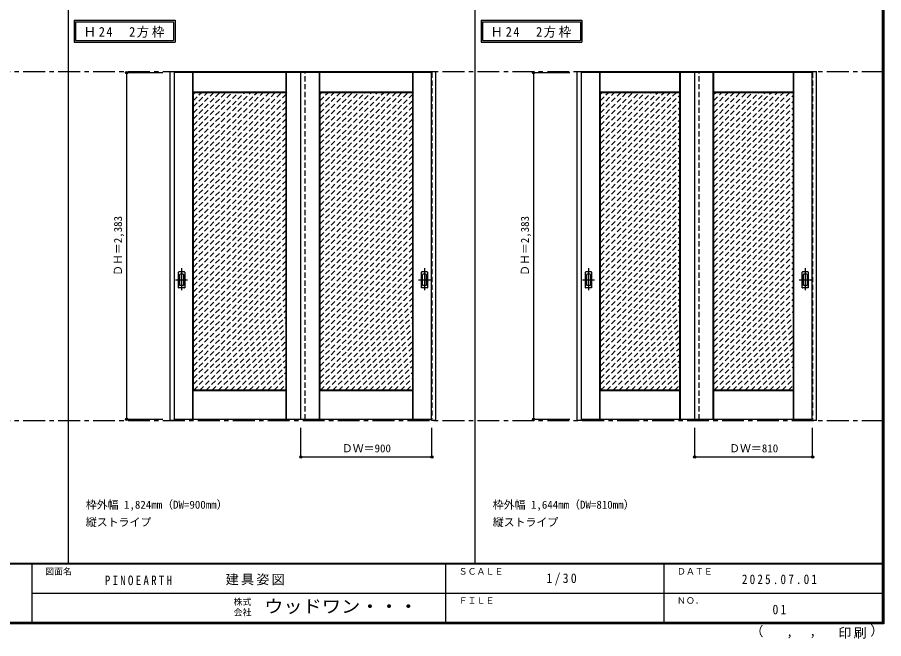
# Model space of a CAD drawing. Units: millimetres, scale not verified. Extents: x -6000 to 5700, y -4307 to 4260.
# Drawn here: x -250 to 5700, y -4307 to -36 of the extents above; entities that cross this region are included whole.
import ezdxf
from ezdxf.enums import TextEntityAlignment as Align

# ---------------------------------------------------------------- set-up
doc = ezdxf.new("R2010")
doc.units = ezdxf.units.MM
doc.header["$LTSCALE"] = 30
doc.header["$PDMODE"] = 32
doc.header["$PDSIZE"] = 15
doc.linetypes.add('CHAIN1', pattern=[8, 5, -1, 1, -1])
doc.linetypes.add('DASHED1', pattern=[1.8, 1.2, -0.6])
for name, color, linetype in [('0-1_通り芯', 4, 'CHAIN1'), ('0-2_扉', 4, 'DASHED1'), ('0-3_仕上げ', 7, 'Continuous'), ('0-4_枠', 3, 'Continuous'), ('0-6_引手', 3, 'Continuous'), ('0-A_文字', 7, 'Continuous'), ('0-B_寸法', 4, 'Continuous'), ('0-C_ハッチ', 4, 'DASHED1'), ('F-1_枠', 6, 'Continuous'), ('F-A_文字', 7, 'Continuous')]:
    doc.layers.add(name, color=color, linetype=linetype)
doc.styles.add('ＭＳ ゴシック', font='')
doc.styles.get('ＭＳ ゴシック').set_extended_font_data('MS Gothic')

msp = doc.modelspace()

# ---------------------------------------------------------------- linework, layer by layer
at = {"layer": '0-1_通り芯', "color": 7}
for p, q in [((-5490, -407.5), (5690, -407.5)), ((-5490, -2807.5), (5690, -2807.5))]:
    msp.add_line(p, q, dxfattribs=at)
at = {"layer": '0-1_通り芯'}
for p, q in [((878, -1760), (878, -1922)), ((2546, -1760), (2546, -1922)), ((3673, -1760), (3673, -1922)), ((5161, -1760), (5161, -1922)), ((837, -1841), (919, -1841)), ((2505, -1841), (2587, -1841)), ((3632, -1841), (3714, -1841)), ((5120, -1841), (5202, -1841))]:
    msp.add_line(p, q, dxfattribs=at)
at = {"layer": '0-2_扉'}
for p, q in [((827, -415.5), (827, -2798.5)), ((830, -415.5), (827, -415.5)), ((1727, -2798.5), (1727, -415.5)), ((2594, -415.5), (2597, -415.5)), ((2597, -415.5), (2597, -2798.5)), ((3622, -415.5), (3622, -2798.5)), ((3625, -415.5), (3622, -415.5)), ((4432, -2798.5), (4432, -415.5)), ((5209, -415.5), (5212, -415.5)), ((5212, -415.5), (5212, -2798.5)), ((827, -2798.5), (830, -2798.5)), ((2597, -2798.5), (2594, -2798.5)), ((3622, -2798.5), (3625, -2798.5)), ((5212, -2798.5), (5209, -2798.5))]:
    msp.add_line(p, q, dxfattribs=at)
at = {"layer": '0-2_扉', "color": 3, "linetype": 'Continuous'}
for p, q in [((2594, -415.5), (830, -415.5)), ((1697, -2798.5), (1697, -415.5)), ((5209, -415.5), (3625, -415.5)), ((4402, -2798.5), (4402, -415.5)), ((830, -2798.5), (2594, -2798.5)), ((3625, -2798.5), (5209, -2798.5))]:
    msp.add_line(p, q, dxfattribs=at)
at = {"layer": '0-3_仕上げ'}
for p, q in [((955, -2798.5), (955, -415.5)), ((956.5, -551), (956.5, -415.5)), ((958, -549.5), (958, -415.5)), ((1596, -549.5), (1596, -415.5)), ((1597.5, -551), (1597.5, -415.5)), ((1599, -2798.5), (1599, -415.5)), ((1825, -2798.5), (1825, -415.5)), ((1826.5, -551), (1826.5, -415.5)), ((1828, -549.5), (1828, -415.5)), ((2466, -549.5), (2466, -415.5)), ((2467.5, -551), (2467.5, -415.5)), ((2469, -2798.5), (2469, -415.5)), ((3750, -2798.5), (3750, -415.5)), ((3751.5, -551), (3751.5, -415.5)), ((3753, -549.5), (3753, -415.5)), ((4301, -549.5), (4301, -415.5)), ((4302.5, -551), (4302.5, -415.5)), ((4304, -2798.5), (4304, -415.5)), ((4530, -2798.5), (4530, -415.5)), ((4531.5, -551), (4531.5, -415.5)), ((4533, -549.5), (4533, -415.5)), ((5081, -549.5), (5081, -415.5)), ((5082.5, -551), (5082.5, -415.5)), ((5084, -2798.5), (5084, -415.5)), ((958, -549.5), (956.5, -551)), ((959, -553.5), (956.5, -551)), ((1596, -549.5), (958, -549.5)), ((1597.5, -551), (1595, -553.5)), ((1596, -549.5), (1597.5, -551)), ((1828, -549.5), (1826.5, -551)), ((1829, -553.5), (1826.5, -551)), ((2466, -549.5), (1828, -549.5)), ((2467.5, -551), (2465, -553.5)), ((2466, -549.5), (2467.5, -551)), ((3753, -549.5), (3751.5, -551)), ((3754, -553.5), (3751.5, -551)), ((4301, -549.5), (3753, -549.5)), ((4302.5, -551), (4300, -553.5)), ((4301, -549.5), (4302.5, -551)), ((4533, -549.5), (4531.5, -551)), ((4534, -553.5), (4531.5, -551)), ((5081, -549.5), (4533, -549.5)), ((5082.5, -551), (5080, -553.5)), ((5081, -549.5), (5082.5, -551)), ((956.5, -2601), (959, -2598.5)), ((956.5, -2798.5), (956.5, -2601)), ((958, -2798.5), (958, -2602.5)), ((1595, -2598.5), (1597.5, -2601)), ((1596, -2602.5), (1597.5, -2601)), ((1596, -2798.5), (1596, -2602.5)), ((1597.5, -2798.5), (1597.5, -2601)), ((1826.5, -2601), (1829, -2598.5)), ((1826.5, -2798.5), (1826.5, -2601)), ((1828, -2798.5), (1828, -2602.5)), ((2465, -2598.5), (2467.5, -2601)), ((2466, -2602.5), (2467.5, -2601)), ((2466, -2798.5), (2466, -2602.5)), ((2467.5, -2798.5), (2467.5, -2601)), ((3751.5, -2798.5), (3751.5, -2601)), ((3753, -2798.5), (3753, -2602.5)), ((4300, -2598.5), (4302.5, -2601)), ((4301, -2602.5), (4302.5, -2601)), ((4302.5, -2798.5), (4302.5, -2601)), ((4531.5, -2798.5), (4531.5, -2601)), ((4533, -2798.5), (4533, -2602.5)), ((5080, -2598.5), (5082.5, -2601)), ((5081, -2602.5), (5082.5, -2601)), ((5082.5, -2798.5), (5082.5, -2601))]:
    msp.add_line(p, q, dxfattribs=at)
at = {"layer": '0-3_仕上げ', "color": 3}
for p, q in [((959, -2598.5), (959, -553.5)), ((1595, -553.5), (959, -553.5)), ((1595, -2598.5), (1595, -553.5)), ((2465, -553.5), (1829, -553.5)), ((1829, -2598.5), (1829, -553.5)), ((2465, -2598.5), (2465, -553.5)), ((3754, -2598.5), (3754, -553.5)), ((4300, -553.5), (3754, -553.5)), ((4300, -2598.5), (4300, -553.5)), ((4534, -2598.5), (4534, -553.5)), ((5080, -553.5), (4534, -553.5)), ((5080, -2598.5), (5080, -553.5)), ((1595, -2598.5), (959, -2598.5)), ((2465, -2598.5), (1829, -2598.5)), ((4300, -2598.5), (3754, -2598.5)), ((5080, -2598.5), (4534, -2598.5))]:
    msp.add_line(p, q, dxfattribs=at)
at = {"layer": '0-3_仕上げ'}
for points in [[(1596, -2602.5), (958, -2602.5), (956.5, -2601)], [(2466, -2602.5), (1828, -2602.5), (1826.5, -2601)], [(4301, -2798.5), (4301, -2602.5), (3753, -2602.5), (3751.5, -2601), (3754, -2598.5)], [(5081, -2798.5), (5081, -2602.5), (4533, -2602.5), (4531.5, -2601), (4534, -2598.5)]]:
    msp.add_lwpolyline(points, dxfattribs=at)
at = {"layer": '0-4_枠'}
for p, q in [((800, -407.5), (2624, -407.5)), ((800, -2807.5), (800, -407.5)), ((830, -2807.5), (830, -407.5)), ((2594, -2797.96), (2594, -407.5)), ((2624, -2807.5), (2624, -407.5)), ((3595, -2807.5), (3595, -407.5)), ((3595, -407.5), (5239, -407.5)), ((3625, -2807.5), (3625, -407.5)), ((5209, -2797.96), (5209, -407.5)), ((5239, -2807.5), (5239, -407.5)), ((830, -2807.5), (800, -2807.5)), ((2594, -2798.3), (2594, -2797.96)), ((2594, -2807.5), (2594, -2798.3)), ((2624, -2807.5), (2594, -2807.5)), ((3625, -2807.5), (3595, -2807.5)), ((5209, -2798.3), (5209, -2797.96)), ((5209, -2807.5), (5209, -2798.3)), ((5239, -2807.5), (5209, -2807.5))]:
    msp.add_line(p, q, dxfattribs=at)
at = {"layer": '0-6_引手'}
for p, q in [((857, -1894.5), (857, -1787.5)), ((897.5, -1786), (858.5, -1786)), ((899, -1787.5), (899, -1894.5)), ((2525, -1894.5), (2525, -1787.5)), ((2565.5, -1786), (2526.5, -1786)), ((2567, -1787.5), (2567, -1894.5)), ((3652, -1894.5), (3652, -1787.5)), ((3692.5, -1786), (3653.5, -1786)), ((3694, -1787.5), (3694, -1894.5)), ((5140, -1894.5), (5140, -1787.5)), ((5180.5, -1786), (5141.5, -1786)), ((5182, -1787.5), (5182, -1894.5)), ((897.5, -1896), (858.5, -1896)), ((2565.5, -1896), (2526.5, -1896)), ((3692.5, -1896), (3653.5, -1896)), ((5180.5, -1896), (5141.5, -1896))]:
    msp.add_line(p, q, dxfattribs=at)
at = {"layer": '0-6_引手', "color": 7}
for p, q in [((865.5, -1878.5), (865.5, -1803.5)), ((889, -1802), (867, -1802)), ((890.5, -1803.5), (890.5, -1878.5)), ((2533.5, -1878.5), (2533.5, -1803.5)), ((2557, -1802), (2535, -1802)), ((2558.5, -1803.5), (2558.5, -1878.5)), ((3660.5, -1878.5), (3660.5, -1803.5)), ((3684, -1802), (3662, -1802)), ((3685.5, -1803.5), (3685.5, -1878.5)), ((5148.5, -1878.5), (5148.5, -1803.5)), ((5172, -1802), (5150, -1802)), ((5173.5, -1803.5), (5173.5, -1878.5)), ((889, -1880), (867, -1880)), ((2557, -1880), (2535, -1880)), ((3684, -1880), (3662, -1880)), ((5172, -1880), (5150, -1880))]:
    msp.add_line(p, q, dxfattribs=at)
at = {"layer": '0-6_引手'}
for centre, start, end in [((858.5, -1787.5), 90, 180), ((897.5, -1787.5), 0, 90), ((2526.5, -1787.5), 90, 180), ((2565.5, -1787.5), 0, 90), ((3653.5, -1787.5), 90, 180), ((3692.5, -1787.5), 0, 90), ((5141.5, -1787.5), 90, 180), ((5180.5, -1787.5), 0, 90), ((858.5, -1894.5), 180, 270), ((897.5, -1894.5), 270, 0), ((2526.5, -1894.5), 180, 270), ((2565.5, -1894.5), 270, 0), ((3653.5, -1894.5), 180, 270), ((3692.5, -1894.5), 270, 0), ((5141.5, -1894.5), 180, 270), ((5180.5, -1894.5), 270, 0)]:
    msp.add_arc(centre, 1.5, start, end, dxfattribs=at)
at = {"layer": '0-6_引手', "color": 7}
for centre, start, end in [((867, -1803.5), 90, 180), ((889, -1803.5), 0, 90), ((2535, -1803.5), 90, 180), ((2557, -1803.5), 0, 90), ((3662, -1803.5), 90, 180), ((3684, -1803.5), 0, 90), ((5150, -1803.5), 90, 180), ((5172, -1803.5), 0, 90), ((867, -1878.5), 180, 270), ((889, -1878.5), 270, 0), ((2535, -1878.5), 180, 270), ((2557, -1878.5), 270, 0), ((3662, -1878.5), 180, 270), ((3684, -1878.5), 270, 0), ((5150, -1878.5), 180, 270), ((5172, -1878.5), 270, 0)]:
    msp.add_arc(centre, 1.5, start, end, dxfattribs=at)
at = {"layer": '0-A_文字'}
for p, q in [((140, -55.5), (140, -205.5)), ((2935, -55.5), (2935, -205.5)), ((150, -65.5), (150, -195.5)), ((150, -65.5), (822.62, -65.5)), ((822.62, -65.5), (822.62, -195.5)), ((2945, -65.5), (2945, -195.5)), ((2945, -65.5), (3617.62, -65.5)), ((3617.62, -65.5), (3617.62, -195.5)), ((140, -205.5), (832.62, -205.5)), ((150, -195.5), (822.62, -195.5)), ((2935, -205.5), (3627.62, -205.5)), ((2945, -195.5), (3617.62, -195.5))]:
    msp.add_line(p, q, dxfattribs=at)
for points in [[(140, -55.5), (832.62, -55.5), (832.62, -205.5)], [(2935, -55.5), (3627.62, -55.5), (3627.62, -205.5)]]:
    msp.add_lwpolyline(points, dxfattribs=at)
at = {"layer": '0-B_寸法'}
for p, q in [((500, -415.5), (750, -415.5)), ((500, -415.5), (500, -2798.5)), ((3295, -415.5), (3295, -2798.5)), ((3295, -415.5), (3545, -415.5)), ((500, -2798.5), (750, -2798.5)), ((3295, -2798.5), (3545, -2798.5)), ((1697, -3057.5), (1697, -2857.5)), ((2597, -3057.5), (2597, -2857.5)), ((4402, -3057.5), (4402, -2857.5)), ((5212, -3057.5), (5212, -2857.5)), ((1697, -3057.5), (2597, -3057.5)), ((4402, -3057.5), (5212, -3057.5))]:
    msp.add_line(p, q, dxfattribs=at)
at = {"layer": '0-B_寸法', "color": 7}
for p in [(500, -415.5), (3295, -415.5), (500, -2798.5), (3295, -2798.5), (1697, -3057.5), (2597, -3057.5), (4402, -3057.5), (5212, -3057.5)]:
    msp.add_point(p, dxfattribs=at)
at = {"layer": '0-C_ハッチ'}
for p, q in [((959, -988.44), (1393.94, -553.5)), ((959, -1158.15), (1563.65, -553.5)), ((959, -1115.72), (1521.22, -553.5)), ((959, -1073.29), (1478.79, -553.5)), ((959, -1030.87), (1436.37, -553.5)), ((959, -564.18), (969.68, -553.5)), ((959, -946.01), (1351.51, -553.5)), ((959, -903.59), (1309.09, -553.5)), ((959, -861.16), (1266.66, -553.5)), ((959, -818.74), (1224.23, -553.5)), ((959, -776.31), (1181.81, -553.5)), ((959, -733.88), (1139.38, -553.5)), ((959, -691.46), (1096.96, -553.5)), ((959, -649.03), (1054.53, -553.5)), ((959, -606.6), (1012.1, -553.5)), ((959, -1200.57), (1595, -564.57)), ((1829, -988.44), (2263.94, -553.5)), ((1829, -1158.15), (2433.65, -553.5)), ((1829, -1115.72), (2391.22, -553.5)), ((1829, -1073.29), (2348.79, -553.5)), ((1829, -1030.87), (2306.37, -553.5)), ((1829, -564.18), (1839.68, -553.5)), ((1829, -946.01), (2221.51, -553.5)), ((1829, -903.59), (2179.09, -553.5)), ((1829, -861.16), (2136.66, -553.5)), ((1829, -818.74), (2094.23, -553.5)), ((1829, -776.31), (2051.81, -553.5)), ((1829, -733.88), (2009.38, -553.5)), ((1829, -691.46), (1966.96, -553.5)), ((1829, -649.03), (1924.53, -553.5)), ((1829, -606.6), (1882.1, -553.5)), ((1829, -1200.57), (2465, -564.57)), ((3754, -988.44), (4188.94, -553.5)), ((3754, -1073.29), (4273.79, -553.5)), ((3754, -1030.87), (4231.37, -553.5)), ((3754, -564.18), (3764.68, -553.5)), ((3754, -946.01), (4146.51, -553.5)), ((3754, -903.59), (4104.09, -553.5)), ((3754, -861.16), (4061.66, -553.5)), ((3754, -818.74), (4019.23, -553.5)), ((3754, -776.31), (3976.81, -553.5)), ((3754, -733.88), (3934.38, -553.5)), ((3754, -691.46), (3891.96, -553.5)), ((3754, -649.03), (3849.53, -553.5)), ((3754, -606.6), (3807.1, -553.5)), ((3754, -1115.72), (4300, -569.72)), ((4534, -988.44), (4968.94, -553.5)), ((4534, -1073.29), (5053.79, -553.5)), ((4534, -1030.87), (5011.37, -553.5)), ((4534, -564.18), (4544.68, -553.5)), ((4534, -946.01), (4926.51, -553.5)), ((4534, -903.59), (4884.09, -553.5)), ((4534, -861.16), (4841.66, -553.5)), ((4534, -818.74), (4799.23, -553.5)), ((4534, -776.31), (4756.81, -553.5)), ((4534, -733.88), (4714.38, -553.5)), ((4534, -691.46), (4671.96, -553.5)), ((4534, -649.03), (4629.53, -553.5)), ((4534, -606.6), (4587.1, -553.5)), ((4534, -1115.72), (5080, -569.72)), ((959, -1243), (1595, -607)), ((959, -1285.43), (1595, -649.43)), ((1829, -1243), (2465, -607)), ((1829, -1285.43), (2465, -649.43)), ((3754, -1158.15), (4300, -612.15)), ((4534, -1158.15), (5080, -612.15)), ((959, -1327.85), (1595, -691.85)), ((1829, -1327.85), (2465, -691.85)), ((3754, -1200.57), (4300, -654.57)), ((3754, -1243), (4300, -697)), ((4534, -1200.57), (5080, -654.57)), ((4534, -1243), (5080, -697)), ((959, -1370.28), (1595, -734.28)), ((1829, -1370.28), (2465, -734.28)), ((3754, -1285.43), (4300, -739.43)), ((4534, -1285.43), (5080, -739.43)), ((959, -1412.7), (1595, -776.7)), ((959, -1455.13), (1595, -819.13)), ((1829, -1412.7), (2465, -776.7)), ((1829, -1455.13), (2465, -819.13)), ((3754, -1327.85), (4300, -781.85)), ((3754, -1370.28), (4300, -824.28)), ((4534, -1327.85), (5080, -781.85)), ((4534, -1370.28), (5080, -824.28)), ((959, -1497.56), (1595, -861.56)), ((1829, -1497.56), (2465, -861.56)), ((3754, -1412.7), (4300, -866.7)), ((4534, -1412.7), (5080, -866.7)), ((959, -1539.98), (1595, -903.98)), ((959, -1582.41), (1595, -946.41)), ((1829, -1539.98), (2465, -903.98)), ((1829, -1582.41), (2465, -946.41)), ((3754, -1455.13), (4300, -909.13)), ((3754, -1497.56), (4300, -951.56)), ((4534, -1455.13), (5080, -909.13)), ((959, -1624.84), (1595, -988.84)), ((1829, -1624.84), (2465, -988.84)), ((3754, -1539.98), (4300, -993.98)), ((4534, -1497.56), (5078.06, -953.5)), ((4534, -1539.98), (5080, -993.98)), ((959, -1667.26), (1595, -1031.26)), ((1829, -1667.26), (2465, -1031.26)), ((3754, -1582.41), (4300, -1036.41)), ((4534, -1582.41), (5080, -1036.41)), ((959, -1709.69), (1595, -1073.69)), ((959, -1752.12), (1595, -1116.12)), ((1829, -1709.69), (2465, -1073.69)), ((1829, -1752.12), (2465, -1116.12)), ((3754, -1624.84), (4300, -1078.84)), ((3754, -1667.26), (4300, -1121.26)), ((4534, -1624.84), (5080, -1078.84)), ((4534, -1667.26), (5080, -1121.26)), ((959, -1794.54), (1595, -1158.54)), ((1829, -1794.54), (2465, -1158.54)), ((3754, -1709.69), (4300, -1163.69)), ((4534, -1709.69), (5080, -1163.69)), ((959, -1836.97), (1595, -1200.97)), ((959, -1879.4), (1595, -1243.4)), ((1829, -1836.97), (2465, -1200.97)), ((1829, -1879.4), (2465, -1243.4)), ((3754, -1752.12), (4300, -1206.12)), ((3754, -1794.54), (4300, -1248.54)), ((4534, -1752.12), (5080, -1206.12)), ((4534, -1794.54), (5080, -1248.54)), ((959, -1921.82), (1595, -1285.82)), ((1829, -1921.82), (2465, -1285.82)), ((3754, -1836.97), (4300, -1290.97)), ((4534, -1836.97), (5080, -1290.97)), ((959, -1964.25), (1595, -1328.25)), ((1829, -1964.25), (2465, -1328.25)), ((3754, -1879.4), (4300, -1333.4)), ((4534, -1879.4), (5080, -1333.4)), ((959, -2006.67), (1595, -1370.67)), ((959, -2049.1), (1595, -1413.1)), ((1829, -2006.67), (2465, -1370.67)), ((1829, -2049.1), (2465, -1413.1)), ((3754, -1921.82), (4300, -1375.82)), ((3754, -1964.25), (4300, -1418.25)), ((4534, -1921.82), (5080, -1375.82)), ((4534, -1964.25), (5080, -1418.25)), ((959, -2091.53), (1595, -1455.53)), ((1829, -2091.53), (2465, -1455.53)), ((3754, -2006.67), (4300, -1460.67)), ((4534, -2006.67), (5080, -1460.67)), ((959, -2133.95), (1595, -1497.95)), ((959, -2176.38), (1595, -1540.38)), ((1829, -2133.95), (2465, -1497.95)), ((1829, -2176.38), (2465, -1540.38)), ((3754, -2049.1), (4300, -1503.1)), ((3754, -2091.53), (4300, -1545.53)), ((4534, -2049.1), (5080, -1503.1)), ((4534, -2091.53), (5080, -1545.53)), ((959, -2218.81), (1595, -1582.81)), ((1829, -2218.81), (2465, -1582.81)), ((3754, -2133.95), (4300, -1587.95)), ((4534, -2133.95), (5080, -1587.95)), ((959, -2261.23), (1595, -1625.23)), ((1829, -2261.23), (2465, -1625.23)), ((3754, -2176.38), (4300, -1630.38)), ((4534, -2176.38), (5080, -1630.38)), ((959, -2303.66), (1595, -1667.66)), ((959, -2346.09), (1595, -1710.09)), ((1829, -2303.66), (2465, -1667.66)), ((1829, -2346.09), (2465, -1710.09)), ((3754, -2218.81), (4300, -1672.81)), ((3754, -2261.23), (4300, -1715.23)), ((4534, -2218.81), (5080, -1672.81)), ((4534, -2261.23), (5080, -1715.23)), ((959, -2388.51), (1595, -1752.51)), ((1829, -2388.51), (2465, -1752.51)), ((3754, -2303.66), (4300, -1757.66)), ((4534, -2303.66), (5080, -1757.66)), ((959, -2430.94), (1595, -1794.94)), ((959, -2473.37), (1595, -1837.37)), ((1829, -2430.94), (2465, -1794.94)), ((1829, -2473.37), (2465, -1837.37)), ((3754, -2346.09), (4300, -1800.09)), ((3754, -2388.51), (4300, -1842.51)), ((4534, -2346.09), (5080, -1800.09)), ((4534, -2388.51), (5080, -1842.51)), ((959, -2515.79), (1595, -1879.79)), ((1829, -2515.79), (2465, -1879.79)), ((3754, -2430.94), (4300, -1884.94)), ((4534, -2430.94), (5080, -1884.94)), ((959, -2558.22), (1595, -1922.22)), ((1829, -2558.22), (2465, -1922.22)), ((3754, -2473.37), (4300, -1927.37)), ((4534, -2473.37), (5080, -1927.37)), ((961.14, -2598.5), (1595, -1964.64)), ((1003.57, -2598.5), (1595, -2007.07)), ((1831.14, -2598.5), (2465, -1964.64)), ((1873.57, -2598.5), (2465, -2007.07)), ((3754, -2515.79), (4300, -1969.79)), ((3754, -2558.22), (4300, -2012.22)), ((4534, -2515.79), (5080, -1969.79)), ((4534, -2558.22), (5080, -2012.22)), ((1046, -2598.5), (1595, -2049.5)), ((1916, -2598.5), (2465, -2049.5)), ((3756.14, -2598.5), (4300, -2054.64)), ((4536.14, -2598.5), (5080, -2054.64)), ((1088.42, -2598.5), (1595, -2091.92)), ((1130.85, -2598.5), (1595, -2134.35)), ((1958.42, -2598.5), (2465, -2091.92)), ((2000.85, -2598.5), (2465, -2134.35)), ((3798.57, -2598.5), (4300, -2097.07)), ((3841, -2598.5), (4300, -2139.5)), ((4578.57, -2598.5), (5080, -2097.07)), ((4621, -2598.5), (5080, -2139.5)), ((1173.28, -2598.5), (1595, -2176.78)), ((2043.28, -2598.5), (2465, -2176.78)), ((3883.42, -2598.5), (4300, -2181.92)), ((4663.42, -2598.5), (5080, -2181.92)), ((1215.7, -2598.5), (1595, -2219.2)), ((2085.7, -2598.5), (2465, -2219.2)), ((3925.85, -2598.5), (4300, -2224.35)), ((4705.85, -2598.5), (5080, -2224.35)), ((1258.13, -2598.5), (1595, -2261.63)), ((1300.56, -2598.5), (1595, -2304.06)), ((2128.13, -2598.5), (2465, -2261.63)), ((2170.56, -2598.5), (2465, -2304.06)), ((3968.28, -2598.5), (4300, -2266.78)), ((4010.7, -2598.5), (4300, -2309.2)), ((4748.28, -2598.5), (5080, -2266.78)), ((4790.7, -2598.5), (5080, -2309.2)), ((1342.98, -2598.5), (1595, -2346.48)), ((2212.98, -2598.5), (2465, -2346.48)), ((4053.13, -2598.5), (4300, -2351.63)), ((4833.13, -2598.5), (5080, -2351.63)), ((1385.41, -2598.5), (1595, -2388.91)), ((1427.83, -2598.5), (1595, -2431.33)), ((2255.41, -2598.5), (2465, -2388.91)), ((2297.83, -2598.5), (2465, -2431.33)), ((4095.56, -2598.5), (4300, -2394.06)), ((4137.98, -2598.5), (4300, -2436.48)), ((4875.56, -2598.5), (5080, -2394.06)), ((4917.98, -2598.5), (5080, -2436.48)), ((1470.26, -2598.5), (1595, -2473.76)), ((2340.26, -2598.5), (2465, -2473.76)), ((4180.41, -2598.5), (4300, -2478.91)), ((4960.41, -2598.5), (5080, -2478.91)), ((1512.69, -2598.5), (1595, -2516.19)), ((1555.11, -2598.5), (1595, -2558.61)), ((2382.69, -2598.5), (2465, -2516.19)), ((2425.11, -2598.5), (2465, -2558.61)), ((4222.83, -2598.5), (4300, -2521.33)), ((5002.83, -2598.5), (5080, -2521.33)), ((4265.26, -2598.5), (4300, -2563.76)), ((5045.26, -2598.5), (5080, -2563.76))]:
    msp.add_line(p, q, dxfattribs=at)
at = {"layer": 'F-1_枠'}
for p, q in [((100, -3790), (100, 4175)), ((2895, -3790), (2895, 4175)), ((5690, 4175), (5690, -4205)), ((5695, 4175), (5695, -4205)), ((5700, 4175), (5700, -4205)), ((5700, -3790), (-6000, -3790)), ((5700, -3795), (-6000, -3795)), ((-150, -3795), (-150, -4195)), ((2690, -3795), (2690, -4195)), ((4190, -3795), (4190, -4195)), ((-150, -3995), (5690, -3995.01)), ((5700, -4195), (-6000, -4195)), ((5700, -4200), (-6000, -4200)), ((5700, -4205), (-6000, -4205))]:
    msp.add_line(p, q, dxfattribs=at)

# ---------------------------------------------------------------- texts
at = {"layer": '0-A_文字', "style": 'ＭＳ ゴシック'}
for s, p in [('枠外幅 1,824mm（DW=900mm）', (220, -3430)), ('枠外幅 1,644mm（DW=810mm）', (3015, -3430)), ('縦ストライプ', (220, -3550)), ('縦ストライプ', (3015, -3550))]:
    msp.add_text(s, height=54.99, dxfattribs=at).set_placement(p, align=Align.BOTTOM_LEFT)
at = {"layer": '0-A_文字', "char_height": 65.98, "attachment_point": 7, "style": 'ＭＳ ゴシック'}
for insert in [(204.66, -175.5), (2999.66, -175.5)]:
    msp.add_mtext('\\T1.22;\\W0.95;Ｈ24\u30002方枠', dxfattribs=dict(at, insert=insert))
at = {"layer": '0-B_寸法', "color": 7, "style": 'ＭＳ ゴシック'}
for p in [(485, -1813.25), (3280, -1813.25)]:
    msp.add_text('ＤＨ＝2,383', height=54.99, rotation=90, dxfattribs=at).set_placement(p, align=Align.BOTTOM_LEFT)
for s, p in [('ＤＷ＝900', (1978.25, -3042.5)), ('ＤＷ＝810', (4638.25, -3042.5))]:
    msp.add_text(s, height=54.99, dxfattribs=at).set_placement(p, align=Align.BOTTOM_LEFT)
at = {"layer": 'F-A_文字', "style": 'ＭＳ ゴシック'}
for s, height, p in [('図面名', 43.99, (-60, -3880)), ('ＳＣＡＬＥ', 43.99, (2780, -3880)), ('ＤＡＴＥ', 43.99, (4280, -3880)), ('株式', 43.99, (1235, -4089)), ('ＦＩＬＥ', 43.99, (2780, -4080)), ('ＮＯ．', 43.99, (4280, -4080)), ('会社', 43.99, (1235, -4161)), ('（', 65.98, (4784.03, -4308.31)), ('）', 65.98, (5608.4, -4304.13)), (',', 65.98, (5031.28, -4308.31)), (',', 65.98, (5190.2, -4305.53))]:
    msp.add_text(s, height=height, dxfattribs=at).set_placement(p, align=Align.BOTTOM_LEFT)
at = {"layer": 'F-A_文字', "style": 'ＭＳ ゴシック', "width": 1.1}
msp.add_text('ウッドワン・・・', height=87.98, dxfattribs=at).set_placement((1445, -4155), align=Align.BOTTOM_LEFT)
at = {"layer": 'F-A_文字', "char_height": 65.98, "attachment_point": 7, "style": 'ＭＳ ゴシック'}
for s, insert in [('\\T1.17;建具姿図', (1180.42, -3940)), ('\\T1.38;\\W0.9;1/30', (3383.75, -3940)), ('\\T1.39;\\W0.85;2025.07.01', (4726.25, -3932.5)), ('\\T1.39;\\W0.85;PINOEARTH', (350, -3940)), ('\\T1.36;\\W0.9;01', (4936.25, -4140)), ('\\T1.17;印刷', (5388.15, -4306.92))]:
    msp.add_mtext(s, dxfattribs=dict(at, insert=insert))

doc.saveas('drawing.dxf')
